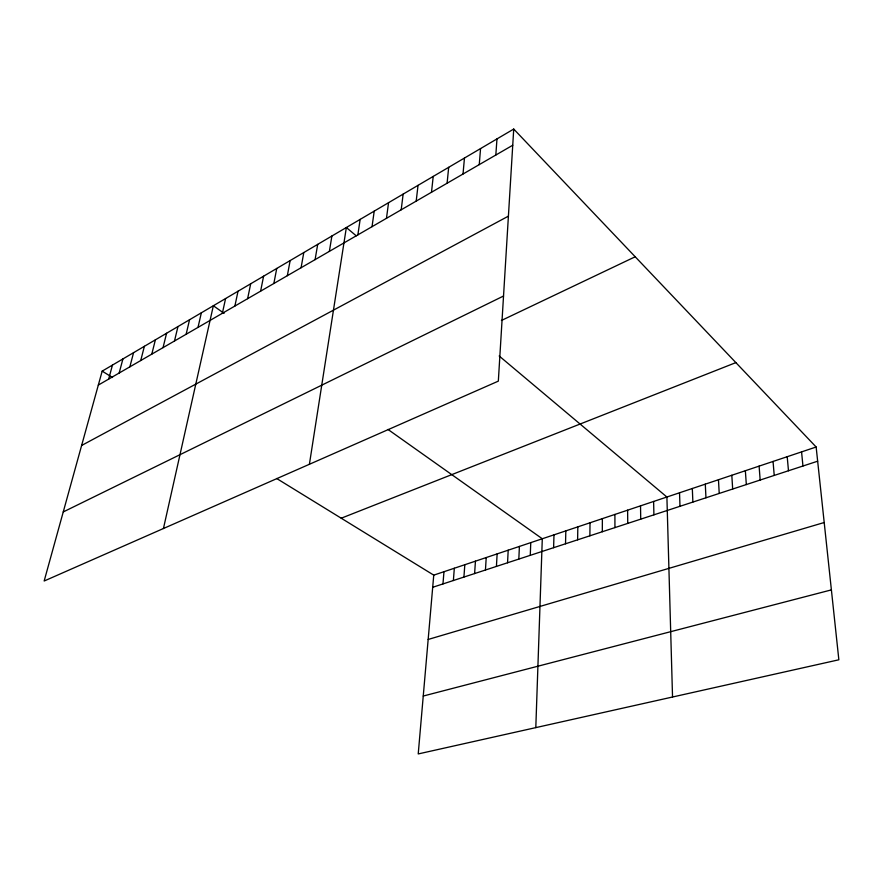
<?xml version="1.0" encoding="UTF-8"?>
<svg xmlns="http://www.w3.org/2000/svg" width="883" height="883" viewBox="0 0 883 883"><rect width="100%" height="100%" fill="white"/><g stroke="black" fill="none" stroke-linecap="round" stroke-linejoin="round"><path stroke-width="1.32" d="M602.316 531.732L602.372 518.63M589.877 535.815L590.021 522.78M577.614 539.822L577.835 526.853M565.528 543.785L565.826 530.882M553.608 547.692L553.983 534.855M535.804 727.614L542.294 538.762L388.001 429.458M530.264 555.341L530.771 542.626M518.829 559.082L519.403 546.434M507.548 562.78L508.2 550.186M496.423 566.422L497.129 553.895M513.729 129.061L498.332 381.136L44.15 581.014L102.174 371.136L513.729 129.061L816.146 447.008L838.85 659.789L418.222 753.939L433.752 575.131L276.655 478.487M485.451 570.021L486.213 557.559M474.613 573.564L475.44 561.169M495.827 155.033L496.974 138.918M463.928 577.063L464.811 564.723M453.376 580.517L454.326 568.244M479.259 164.624L480.551 148.576M442.968 583.928L443.972 571.709M463.023 174.017L464.458 158.046M447.096 183.234L448.685 167.328M431.5 192.262L433.211 176.423M416.191 201.114L418.034 185.353M401.191 209.801L403.156 194.105M386.467 218.322L388.553 202.693M372.03 226.677L374.226 211.125M357.858 234.878L360.154 219.392M309.403 464.281L346.357 227.516L356.268 235.849M329.381 251.368L331.887 236.015M315.088 259.635L317.703 244.359M301.081 267.737L303.796 252.549M287.339 275.695L290.143 260.573M273.851 283.498L276.743 268.454M260.617 291.158L263.598 276.191M247.626 298.675L250.695 283.774M234.878 306.059L238.024 291.235M222.361 313.299L225.584 298.553M163.443 528.52L213.355 305.739L224.083 313.333M198.002 327.405L201.357 312.803M186.136 334.271L189.558 319.734M174.481 341.015L177.969 326.555M163.035 347.637L166.589 333.244M151.788 354.149L155.386 339.834M140.728 360.551L144.382 346.302M129.856 366.842L133.565 352.67M119.161 373.023L122.925 358.928M108.653 379.116L112.461 365.076M98.311 385.098L512.736 145.242M81.622 445.474L508.409 216.147M63.245 511.941L503.531 296.026M501.423 320.474L635.197 256.776M341.235 518.211L735.87 362.615M433.752 575.131L816.146 447.008M432.692 587.294L817.658 461.202M428.167 639.458L824.203 522.515M423.244 696.036L831.389 589.888M102.174 371.136L112.527 377.505M499.171 355.992L666.897 497.019L672.537 697.007M801.565 451.897L802.956 466.014M787.206 456.71L788.486 470.76M773.055 461.445L774.225 475.429M759.104 466.125L760.164 480.032M745.362 470.727L746.323 484.568M731.819 475.264L732.669 489.039M718.464 479.745L719.215 493.442M705.296 484.149L705.959 497.791M692.316 488.498L692.879 502.074M679.524 492.791L679.987 506.29M653.619 501.467L653.906 514.844M640.528 505.849L640.727 519.16M627.625 510.175L627.736 523.409M614.91 514.436L614.932 527.604"/></g></svg>
